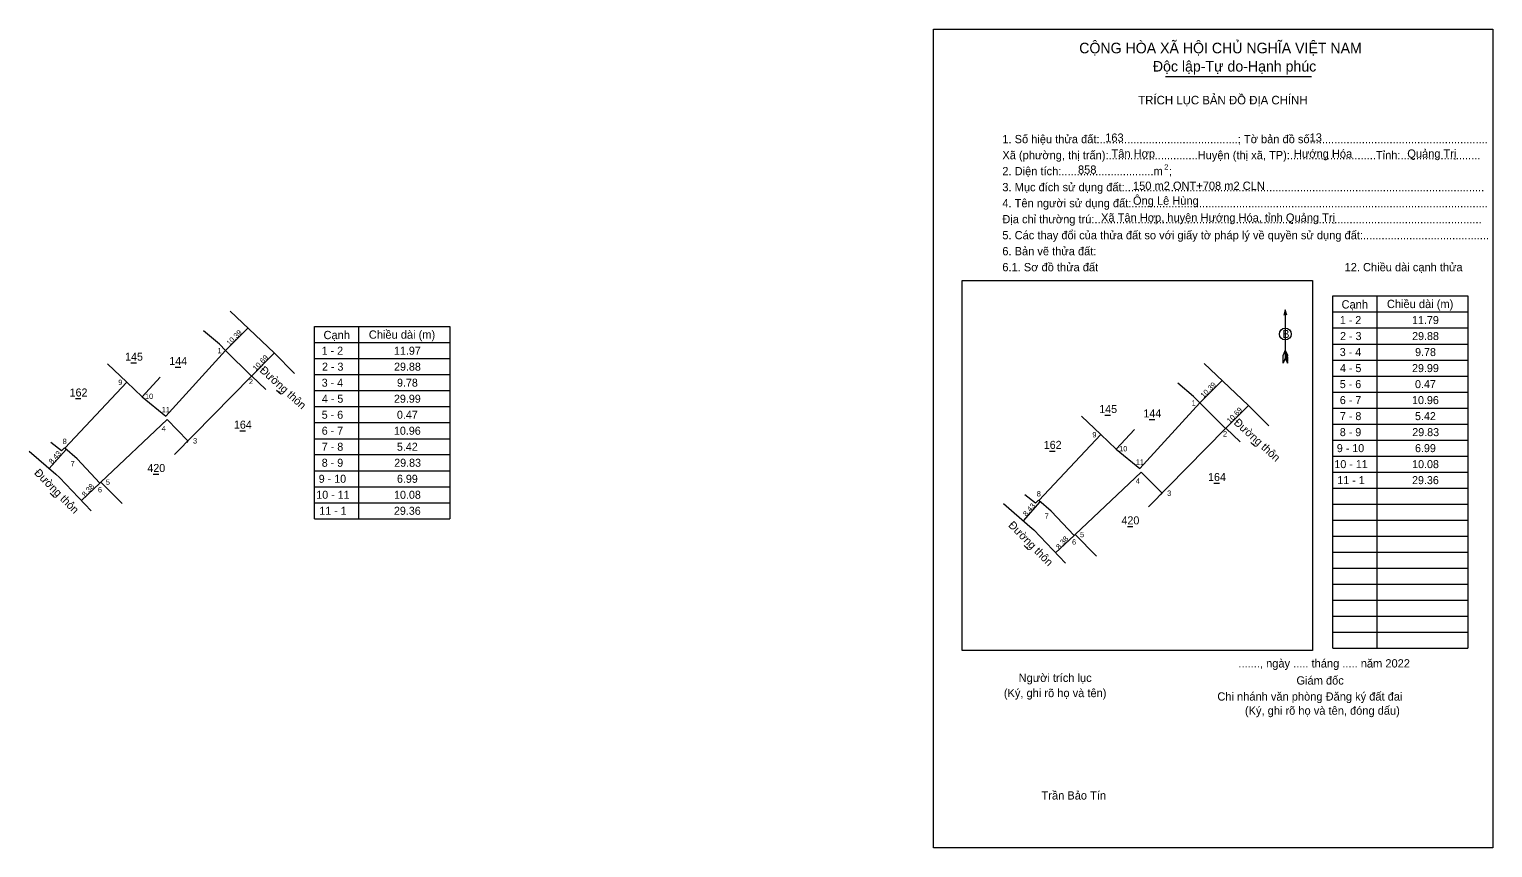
# Model space of a CAD drawing. Extents: x 551939 to 553110, y 1840180 to 1840449.
# Drawn here: x 551938.9 to 552421.4, y 1840179.7 to 1840449.5 of the extents above; entities that cross this region are included whole.
import ezdxf

# ---------------------------------------------------------------- set-up
doc = ezdxf.new("R2010")
doc.units = 0
for name, color, linetype in [('Level 1', 7, 'Continuous'), ('Level 13', 7, 'Continuous'), ('Level 2', 7, 'Continuous'), ('Level 6', 7, 'Continuous'), ('Level 9', 7, 'Continuous')]:
    doc.layers.add(name, color=color, linetype=linetype)

msp = doc.modelspace()

# ---------------------------------------------------------------- linework, layer by layer
at = {"layer": 'Level 1'}
for p, q in [((552237.02, 1840449.49), (552237.02, 1840449.49)), ((552246.57, 1840366.73), (552246.57, 1840366.73)), ((552246.57, 1840366.73), (552362.01, 1840366.73)), ((552246.57, 1840244.73), (552246.57, 1840366.73)), ((552362.01, 1840366.73), (552362.01, 1840244.73)), ((552353.05, 1840357), (552353.05, 1840341.04)), ((552352.35, 1840339.41), (552352.38, 1840342.05)), ((552353.05, 1840341.04), (552352.35, 1840339.41)), ((552353.05, 1840343.68), (552352.38, 1840342.05)), ((552353.05, 1840343.68), (552353.73, 1840342.05)), ((552353.05, 1840343.45), (552353.73, 1840341.81)), ((552353.05, 1840343.22), (552353.73, 1840341.58)), ((552353.05, 1840342.99), (552353.74, 1840341.35)), ((552353.05, 1840342.75), (552353.74, 1840341.11)), ((552353.05, 1840342.52), (552353.74, 1840340.87)), ((552353.05, 1840342.3), (552353.74, 1840340.63)), ((552353.05, 1840342.07), (552353.74, 1840340.4)), ((552353.05, 1840341.84), (552353.74, 1840340.16)), ((552353.05, 1840341.61), (552353.74, 1840339.92)), ((552353.05, 1840341.38), (552353.75, 1840339.69)), ((552353.05, 1840341.04), (552353.75, 1840339.41)), ((552353.75, 1840339.41), (552353.73, 1840342.05)), ((552368.68, 1840298.25), (552413.28, 1840298.25)), ((552368.68, 1840292.98), (552413.28, 1840292.98)), ((552368.68, 1840287.7), (552413.28, 1840287.7)), ((552368.68, 1840282.42), (552413.28, 1840282.42)), ((552368.68, 1840277.14), (552413.28, 1840277.14)), ((552368.68, 1840271.87), (552413.28, 1840271.87)), ((552368.68, 1840266.59), (552413.28, 1840266.59)), ((552368.68, 1840261.31), (552413.28, 1840261.31)), ((552368.68, 1840256.03), (552413.28, 1840256.03)), ((552368.68, 1840250.76), (552413.28, 1840250.76)), ((552362.01, 1840244.73), (552246.57, 1840244.73)), ((552360.74, 1840244.73), (552360.74, 1840244.73)), ((552368.68, 1840245.48), (552413.28, 1840245.48)), ((552421.44, 1840179.7), (552421.44, 1840179.7))]:
    msp.add_line(p, q, dxfattribs=at)
msp.add_lwpolyline([(552353.51, 1840355.31), (552353.05, 1840357), (552352.59, 1840355.31)], dxfattribs=at)
msp.add_circle((552353.05, 1840349.02), 1.95, dxfattribs=at)
at = {"layer": 'Level 13'}
msp.add_line((552313.54, 1840433.9), (552361.69, 1840433.9), dxfattribs=at)
at = {"layer": 'Level 2'}
msp.add_lwpolyline([(552237.02, 1840449.5), (552421.44, 1840449.5), (552421.44, 1840179.7), (552237.02, 1840179.7)], close=True, dxfattribs=at)
at = {"layer": 'Level 9'}
for p, q in [((552383.19, 1840361.59), (552383.19, 1840245.48)), ((552368.68, 1840356.31), (552413.28, 1840356.31)), ((552011.02, 1840351.01), (552003.69, 1840343.63)), ((552047.53, 1840351.49), (552047.53, 1840288.16)), ((552368.68, 1840351.03), (552413.28, 1840351.03)), ((552033.02, 1840346.21), (552077.61, 1840346.21)), ((552368.68, 1840345.75), (552413.28, 1840345.75)), ((551972.42, 1840339.56), (551974.24, 1840339.56)), ((551983.91, 1840321.93), (552003.69, 1840343.63)), ((552003.69, 1840343.63), (552012.19, 1840335.2)), ((552019.72, 1840342.78), (552012.18, 1840335.2)), ((552033.02, 1840340.93), (552077.61, 1840340.93)), ((552368.68, 1840340.47), (552413.28, 1840340.47)), ((551971.07, 1840333.16), (551964.68, 1840339.21)), ((551976.15, 1840328.36), (551982.14, 1840334.81)), ((552012.19, 1840335.2), (551986.82, 1840309.32)), ((551987.04, 1840338.12), (551988.86, 1840338.12)), ((552033.02, 1840335.65), (552077.61, 1840335.65)), ((552368.68, 1840335.2), (552413.28, 1840335.2)), ((551950.61, 1840311.45), (551971.07, 1840333.16)), ((551971.07, 1840333.16), (551976.15, 1840328.36)), ((552020.5, 1840330.58), (552021.85, 1840329.35)), ((552033.02, 1840330.38), (552077.61, 1840330.38)), ((552332.19, 1840333.74), (552324.86, 1840326.37)), ((552368.68, 1840329.92), (552413.28, 1840329.92)), ((551954.17, 1840327.74), (551955.99, 1840327.74)), ((551976.15, 1840328.36), (551983.91, 1840321.93)), ((552033.02, 1840325.1), (552077.61, 1840325.1)), ((552305.08, 1840304.67), (552324.86, 1840326.37)), ((552324.86, 1840326.37), (552333.35, 1840317.93)), ((552340.89, 1840325.51), (552333.35, 1840317.93)), ((551984.4, 1840320.81), (551962.57, 1840300.24)), ((551991.27, 1840313.85), (551984.4, 1840320.81)), ((552292.24, 1840315.9), (552285.85, 1840321.94)), ((552293.59, 1840322.29), (552295.41, 1840322.29)), ((552308.21, 1840320.85), (552310.03, 1840320.85)), ((552368.68, 1840324.64), (552413.28, 1840324.64)), ((552008.36, 1840317.14), (552010.18, 1840317.14)), ((552033.02, 1840319.82), (552077.61, 1840319.82)), ((552271.78, 1840294.19), (552292.24, 1840315.9)), ((552292.24, 1840315.9), (552297.32, 1840311.1)), ((552297.32, 1840311.1), (552303.31, 1840317.54)), ((552333.35, 1840317.93), (552307.99, 1840292.05)), ((552368.68, 1840319.36), (552413.28, 1840319.36)), ((551945.54, 1840304.69), (551951.11, 1840311.01)), ((551950.61, 1840311.45), (551950.52, 1840311.53)), ((551954.68, 1840307.86), (551950.61, 1840311.45)), ((551991.27, 1840313.85), (551990.74, 1840313.31)), ((552033.02, 1840314.54), (552077.61, 1840314.54)), ((552275.34, 1840310.47), (552277.16, 1840310.47)), ((552297.32, 1840311.1), (552305.08, 1840304.67)), ((552341.67, 1840313.31), (552343.02, 1840312.09)), ((552368.68, 1840314.09), (552413.28, 1840314.09)), ((551962.23, 1840299.92), (551954.68, 1840307.86)), ((552033.02, 1840309.27), (552077.61, 1840309.27)), ((552368.68, 1840308.81), (552413.28, 1840308.81)), ((551979.81, 1840302.85), (551981.63, 1840302.85)), ((552033.02, 1840303.99), (552077.61, 1840303.99)), ((552305.57, 1840303.55), (552283.74, 1840282.98)), ((552312.44, 1840296.59), (552305.57, 1840303.55)), ((552368.68, 1840303.53), (552413.28, 1840303.53)), ((551945.83, 1840296.56), (551947.11, 1840295.26)), ((551956.16, 1840294.15), (551962.23, 1840299.92)), ((551962.57, 1840300.24), (551962.23, 1840299.92)), ((551962.57, 1840300.24), (551969.59, 1840293.12)), ((552033.02, 1840298.71), (552077.61, 1840298.71)), ((552312.44, 1840296.59), (552311.91, 1840296.05)), ((552329.53, 1840299.87), (552331.35, 1840299.87)), ((552368.68, 1840298.25), (552413.28, 1840298.25)), ((552033.02, 1840293.43), (552077.61, 1840293.43)), ((552266.71, 1840287.42), (552272.28, 1840293.75)), ((552271.78, 1840294.19), (552271.69, 1840294.27)), ((552275.85, 1840290.6), (552271.78, 1840294.19)), ((552033.02, 1840288.16), (552077.61, 1840288.16)), ((552283.4, 1840282.66), (552275.85, 1840290.6)), ((552277.32, 1840276.88), (552283.4, 1840282.66)), ((552283.74, 1840282.98), (552283.4, 1840282.66)), ((552283.74, 1840282.98), (552290.76, 1840275.86)), ((552300.98, 1840285.58), (552302.8, 1840285.58)), ((552267, 1840279.29), (552268.28, 1840278))]:
    msp.add_line(p, q, dxfattribs=at)
for points in [[(552368.68, 1840245.48), (552368.68, 1840361.59), (552413.28, 1840361.59), (552413.28, 1840245.48)], [(552005.13, 1840356.57), (552019.69, 1840342.8), (552026.4, 1840336.05)], [(552003.69, 1840343.63), (552001.66, 1840345.66), (551996.4, 1840350.14)], [(552033.02, 1840288.16), (552033.02, 1840351.49), (552077.61, 1840351.49), (552077.61, 1840288.16)], [(552012.19, 1840335.2), (552012.24, 1840335.25), (552016.98, 1840330.76)], [(552326.3, 1840339.31), (552340.86, 1840325.54), (552347.57, 1840318.78)], [(552324.86, 1840326.37), (552322.83, 1840328.39), (552317.57, 1840332.88)], [(552333.35, 1840317.93), (552333.41, 1840317.99), (552338.15, 1840313.49)], [(551938.94, 1840310.46), (551947.69, 1840302.8), (551948.95, 1840301.7), (551959.37, 1840290.77)], [(551950.52, 1840311.53), (551949.54, 1840310.5), (551946.04, 1840313.24)], [(552271.69, 1840294.27), (552270.71, 1840293.24), (552267.21, 1840295.98)], [(552260.11, 1840293.2), (552268.86, 1840285.54), (552270.12, 1840284.44), (552280.54, 1840273.51)]]:
    msp.add_lwpolyline(points, dxfattribs=at)

# ---------------------------------------------------------------- texts
at = {"layer": 'Level 1'}
for s, height, p in [('TRÍCH LỤC BẢN ĐỒ ĐỊA CHÍNH', 2.8148, (552304.56, 1840424.74)), ('1. Số hiệu thửa đất:.............................................; Tờ bản đồ số:.........................................................', 2.72673, (552259.76, 1840411.94)), ('Xã (phường, thị trấn):.............................Huyện (thị xã, TP):............................Tỉnh:..........................', 2.72673, (552259.76, 1840406.66)), ('2. Diện tích:..............................m  ;', 2.7267, (552259.76, 1840401.38)), ('2', 1.76, (552313.15, 1840403.23)), ('3. Mục đích sử dụng đất:.....................................................................................................................', 2.72673, (552259.76, 1840396.1)), ('4. Tên người sử dụng đất:....................................................................................................................', 2.72673, (552259.76, 1840390.83)), ('Địa chỉ thường trú:..............................................................................................................................', 2.72673, (552259.76, 1840385.55)), ('5. Các thay đổi của thửa đất so với giấy tờ pháp lý về quyền sử dụng đất:.........................................', 2.72673, (552259.76, 1840380.27)), ('6. Bản vẽ thửa đất:', 2.7267, (552259.76, 1840374.99)), ('6.1. Sơ đồ thửa đất', 2.7267, (552259.76, 1840369.72)), ('12. Chiều dài cạnh thửa', 2.7267, (552372.6, 1840369.72)), ('B', 2.64, (552352.07, 1840347.74)), ('......., ngày ..... tháng ..... năm 2022', 2.7267, (552337.6, 1840239.11)), ('Người trích lục', 2.7267, (552265.14, 1840234.36)), ('Giám đốc', 2.727, (552356.74, 1840233.48)), ('(Ký, ghi rõ họ và tên)', 2.7267, (552260.25, 1840229.34)), ('Chi nhánh văn phòng Đăng ký đất đai', 2.7267, (552330.66, 1840228.2)), ('(Ký, ghi rõ họ và tên, đóng dấu)', 2.7267, (552339.74, 1840223.54)), ('Trần Bảo Tín', 2.7267, (552272.68, 1840195.58))]:
    msp.add_text(s, height=height, dxfattribs=at).set_placement(p)
at = {"layer": 'Level 13'}
for s, p in [('CỘNG HÒA XÃ HỘI CHỦ NGHĨA VIỆT NAM', (552285.11, 1840441.58)), ('Độc lập-Tự do-Hạnh phúc', (552309.39, 1840435.56))]:
    msp.add_text(s, height=3.4832, dxfattribs=at).set_placement(p)
at = {"layer": 'Level 6'}
for s, height, p in [('163', 2.727, (552293.66, 1840412.42)), ('13', 2.727, (552361.07, 1840412.46)), ('Tân Hợp', 2.727, (552295.75, 1840407.18)), ('Hướng Hóa', 2.727, (552355.88, 1840407.14)), ('Quảng Trị', 2.727, (552393.27, 1840407.16)), ('858', 2.727, (552284.7, 1840401.87)), ('150 m2 ONT+708 m2 CLN', 2.7267, (552302.83, 1840396.56)), ('Ông Lê Hùng', 2.7267, (552302.83, 1840391.65)), ('Xã Tân Hợp, huyện Hướng Hóa, tỉnh Quảng Trị', 2.7267, (552292.31, 1840386.05))]:
    msp.add_text(s, height=height, dxfattribs=at).set_placement(p)
at = {"layer": 'Level 9'}
for s, height, p in [('Cạnh', 2.727, (552371.61, 1840357.45)), ('Chiều dài (m)', 2.7267, (552386.56, 1840357.59)), ('1 - 2', 2.639, (552371.03, 1840352.32)), ('11.79', 2.639, (552394.84, 1840352.32)), ('Cạnh', 2.727, (552035.95, 1840347.35)), ('Chiều dài (m)', 2.7267, (552050.89, 1840347.49)), ('2 - 3', 2.639, (552371.11, 1840347.05)), ('29.88', 2.639, (552394.87, 1840347.05)), ('1', 1.76, (552001.01, 1840342.7)), ('1 - 2', 2.639, (552035.36, 1840342.22)), ('11.97', 2.639, (552059.19, 1840342.22)), ('3 - 4', 2.639, (552371.01, 1840341.77)), ('9.78', 2.639, (552395.85, 1840341.77)), ('145', 2.639, (551970.53, 1840340.26)), ('144', 2.639, (551985.1, 1840338.82)), ('2 - 3', 2.639, (552035.45, 1840336.95)), ('29.88', 2.639, (552059.21, 1840336.95)), ('4 - 5', 2.639, (552371.07, 1840336.49)), ('29.99', 2.639, (552394.84, 1840336.49)), ('162', 2.639, (551952.24, 1840328.44)), ('9', 1.76, (551968.28, 1840332.22)), ('2', 1.76, (552011.35, 1840332.51)), ('3 - 4', 2.639, (552035.35, 1840331.67)), ('9.78', 2.639, (552060.18, 1840331.67)), ('5 - 6', 2.639, (552371.02, 1840331.21)), ('0.47', 2.639, (552395.82, 1840331.21)), ('10', 1.759, (551977.09, 1840327.63)), ('11', 1.759, (551982.62, 1840323.25)), ('4 - 5', 2.639, (552035.41, 1840326.39)), ('29.99', 2.639, (552059.18, 1840326.39)), ('145', 2.639, (552291.7, 1840322.99)), ('1', 1.76, (552322.18, 1840325.44)), ('6 - 7', 2.639, (552371.03, 1840325.94)), ('10.96', 2.639, (552394.84, 1840325.94)), ('164', 2.639, (552006.41, 1840317.84)), ('5 - 6', 2.639, (552035.36, 1840321.11)), ('0.47', 2.639, (552060.16, 1840321.11)), ('144', 2.639, (552306.27, 1840321.56)), ('7 - 8', 2.639, (552371.06, 1840320.66)), ('5.42', 2.639, (552395.82, 1840320.66)), ('4', 1.76, (551982.58, 1840316.99)), ('6 - 7', 2.639, (552035.37, 1840315.84)), ('10.96', 2.639, (552059.17, 1840315.84)), ('9', 1.76, (552289.45, 1840314.96)), ('2', 1.76, (552332.52, 1840315.25)), ('8 - 9', 2.639, (552371.03, 1840315.38)), ('29.83', 2.639, (552394.92, 1840315.38)), ('8', 1.76, (551949.94, 1840312.77)), ('3', 1.76, (551992.93, 1840312.95)), ('7 - 8', 2.639, (552035.39, 1840310.56)), ('5.42', 2.639, (552060.15, 1840310.56)), ('162', 2.639, (552273.41, 1840311.18)), ('10', 1.759, (552298.26, 1840310.36)), ('9 - 10', 2.639, (552370.04, 1840310.1)), ('6.99', 2.639, (552395.82, 1840310.1)), ('7', 1.76, (551952.56, 1840305.4)), ('420', 2.639, (551977.87, 1840303.55)), ('8 - 9', 2.639, (552035.37, 1840305.28)), ('29.83', 2.639, (552059.26, 1840305.28)), ('11', 1.759, (552303.79, 1840305.98)), ('10 - 11', 2.639, (552369.24, 1840304.83)), ('10.08', 2.639, (552394.87, 1840304.83)), ('5', 1.76, (551964.2, 1840299.32)), ('9 - 10', 2.639, (552034.38, 1840300)), ('6.99', 2.639, (552060.16, 1840300)), ('4', 1.76, (552303.74, 1840299.72)), ('164', 2.639, (552327.58, 1840300.58)), ('11 - 1', 2.639, (552370.21, 1840299.55)), ('29.36', 2.639, (552394.84, 1840299.55)), ('6', 1.76, (551961.57, 1840296.85)), ('10 - 11', 2.639, (552033.57, 1840294.73)), ('10.08', 2.639, (552059.21, 1840294.73)), ('8', 1.76, (552271.11, 1840295.5)), ('3', 1.76, (552314.1, 1840295.69)), ('11 - 1', 2.639, (552034.55, 1840289.45)), ('29.36', 2.639, (552059.17, 1840289.45)), ('7', 1.76, (552273.73, 1840288.14)), ('420', 2.639, (552299.04, 1840286.29)), ('5', 1.76, (552285.37, 1840282.06)), ('6', 1.76, (552282.74, 1840279.58))]:
    msp.add_text(s, height=height, dxfattribs=at).set_placement(p)
for s, height, rotation, p in [('10.39', 1.759, 45.6686, (552004.97, 1840345.06)), ('10.69', 1.759, 45.6686, (552013.64, 1840336.77)), ('Đường thôn', 2.639, 317.7946, (552014.69, 1840336.79)), ('10.39', 1.759, 45.6686, (552326.14, 1840327.8)), ('10.69', 1.759, 45.6686, (552334.81, 1840319.5)), ('Đường thôn', 2.639, 317.7946, (552335.86, 1840319.53)), ('8.43', 1.759, 48.6583, (551946.49, 1840306.03)), ('Đường thôn', 2.639, 314.6851, (551940.37, 1840303.08)), ('8.38', 1.759, 48.6583, (551957.39, 1840295.18)), ('8.43', 1.759, 48.6583, (552267.66, 1840288.77)), ('Đường thôn', 2.639, 314.6851, (552261.54, 1840285.81)), ('8.38', 1.759, 48.6583, (552278.56, 1840277.91))]:
    msp.add_text(s, height=height, rotation=rotation, dxfattribs=at).set_placement(p)

doc.saveas('drawing.dxf')
